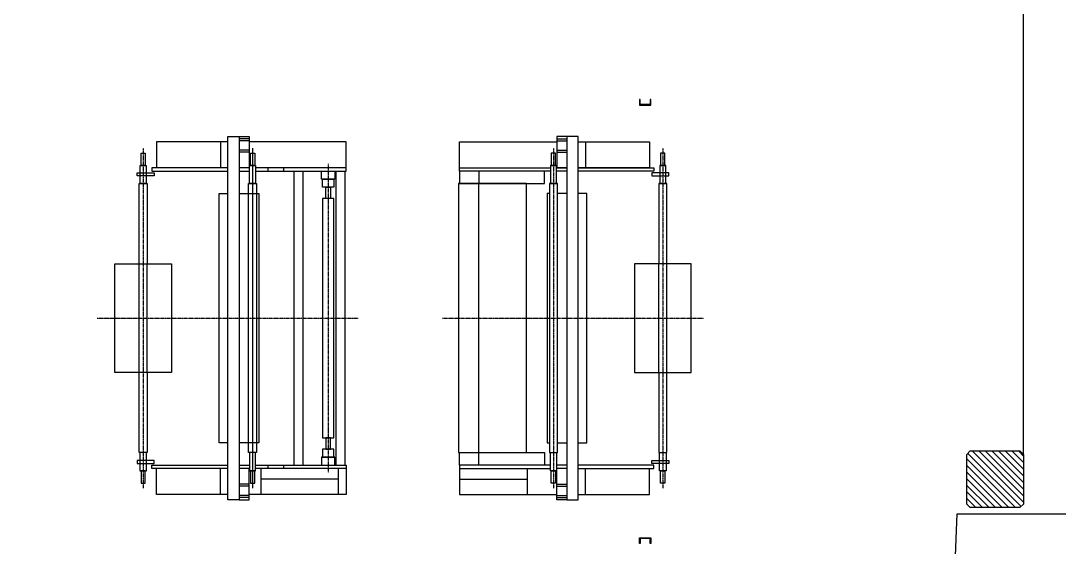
# Model space of a CAD drawing. Header units: millimetres. Extents: x -107 to 237943, y 136 to 168336.
# Drawn here: x 67415 to 76579, y 86489 to 91138 of the extents above; entities that cross this region are included whole.
import ezdxf

# ---------------------------------------------------------------- set-up
doc = ezdxf.new("R2010")
doc.units = ezdxf.units.MM
doc.linetypes.add('CENTER2', pattern=[28.575, 19.05, -3.175, 3.175, -3.175])
doc.linetypes.add('HIDDEN2', pattern=[4.7625, 3.175, -1.5875])
for name, color, linetype in [('edificios', 7, 'Continuous'), ('estructura metálica', 7, 'Continuous'), ('maquinaria', 7, 'Continuous')]:
    doc.layers.add(name, color=color, linetype=linetype)
doc.layers.add('Línea Hidrante', color=1, linetype='Continuous', lineweight=60)

# ---------------------------------------------------------------- blocks, each defined once
blk = doc.blocks.new('reb-13')
at = {"layer": 'maquinaria'}
for p, q in [((-3739.9, 1603.5), (-3649.9, 1603.5)), ((-3649.9, 1583.5), (-3739.9, 1583.5)), ((-3649.9, 1565.5), (-3739.9, 1565.5)), ((-3649.9, 1603.5), (-3649.9, 1327.5)), ((-845.9, 1603.5), (-935.9, 1603.5)), ((-935.9, 1603.5), (-935.9, 1327.5)), ((-935.9, 1583.5), (-845.9, 1583.5)), ((-935.9, 1565.5), (-845.9, 1565.5)), ((-3902.9, 1557.5), (-3902.9, 1327.5)), ((-3649.9, 1483.5), (-3739.9, 1483.5)), ((-935.9, 1483.5), (-845.9, 1483.5)), ((-682.9, 1557.5), (-682.9, 1327.5)), ((-3649.9, 1465.5), (-3739.9, 1465.5)), ((-935.9, 1465.5), (-845.9, 1465.5)), ((-3482.9, 1297.5), (-3482.9, 1327.5)), ((-3342.9, 1297.5), (-3342.9, 1327.5)), ((-3252.9, -1297.5), (-3252.9, 1297.5)), ((-3172.9, -1297.5), (-3172.9, 1297.5)), ((-2882.9, -1297.5), (-2882.9, 1297.5)), ((-2802.9, -1297.5), (-2802.9, 1297.5)), ((-1792.9, 1297.5), (-1792.9, 1187.5)), ((-1622.9, 1297.5), (-1622.9, 1187.5)), ((-1042.9, 1187.5), (-1042.9, 1297.5)), ((-1792.9, 1187.5), (-1042.9, 1187.5)), ((-1792.9, -1297.5), (-1792.9, -1187.5)), ((-1792.9, -1187.5), (-1042.9, -1187.5)), ((-1622.9, -1297.5), (-1622.9, -1187.5)), ((-1042.9, -1187.5), (-1042.9, -1297.5)), ((-3902.9, -1557.5), (-3902.9, -1327.5)), ((-3649.9, -1603.5), (-3649.9, -1327.5)), ((-3542.9, -1557.5), (-3542.9, -1327.5)), ((-3482.9, -1327.5), (-3482.9, -1297.5)), ((-3342.9, -1327.5), (-3342.9, -1297.5)), ((-2862.9, -1557.5), (-2862.9, -1327.5)), ((-1192.9, -1557.5), (-1192.9, -1327.5)), ((-935.9, -1603.5), (-935.9, -1327.5)), ((-682.9, -1557.5), (-682.9, -1327.5)), ((-3649.9, -1465.5), (-3739.9, -1465.5)), ((-2862.9, -1420.2), (-3542.9, -1420.2)), ((-1792.9, -1420.2), (-1192.9, -1420.2)), ((-935.9, -1465.5), (-845.9, -1465.5)), ((-3649.9, -1483.5), (-3739.9, -1483.5)), ((-935.9, -1483.5), (-845.9, -1483.5)), ((-3649.9, -1565.5), (-3739.9, -1565.5)), ((-3649.9, -1583.5), (-3739.9, -1583.5)), ((-3739.9, -1603.5), (-3649.9, -1603.5)), ((-935.9, -1565.5), (-845.9, -1565.5)), ((-935.9, -1583.5), (-845.9, -1583.5)), ((-845.9, -1603.5), (-935.9, -1603.5))]:
    blk.add_line(p, q, dxfattribs=at)
at = {"layer": 'maquinaria', "linetype": 'CENTER2', "ltscale": 0.05}
for p, q in [((-4585.7, 1500.2), (-4585.7, -1500.2)), ((-965, 1500.2), (-965, -1500.2)), ((0, 1500.2), (0, -1500.2)), ((-2952.9, 1363.3), (-2952.9, -1363.3)), ((-4992.7, 0), (-2687, 0)), ((-1943.9, 0), (361.8, 0))]:
    blk.add_line(p, q, dxfattribs=at)
at = {"layer": 'maquinaria', "linetype": 'CENTER2', "ltscale": 0.2}
blk.add_line((-3620.7, 1500.2), (-3620.7, -1500.2), dxfattribs=at)
at = {"layer": 'maquinaria', "color": 40}
blk.add_line((-1622.9, -1187.5), (-1622.9, 1187.5), dxfattribs=at)
at = {"layer": 'maquinaria', "linetype": 'HIDDEN2'}
for p, q in [((-4620.7, -480), (-4620.7, 480)), ((-4550.7, -480), (-4550.7, 480)), ((-35, -480), (-35, 480)), ((35, -480), (35, 480))]:
    blk.add_line(p, q, dxfattribs=at)
at = {"layer": 'maquinaria'}
for points in [[(-3839.9, 1603.5), (-3739.9, 1603.5), (-3739.9, -1603.5), (-3839.9, -1603.5)], [(-745.9, 1603.5), (-845.9, 1603.5), (-845.9, -1603.5), (-745.9, -1603.5)], [(-4604.7, 1457.5), (-4566.7, 1457.5), (-4566.7, 1347.5), (-4604.7, 1347.5)], [(-3639.7, 1457.5), (-3601.7, 1457.5), (-3601.7, 1347.5), (-3639.7, 1347.5)], [(-946, 1457.5), (-984, 1457.5), (-984, 1347.5), (-946, 1347.5)], [(19, 1457.5), (-19, 1457.5), (-19, 1347.5), (19, 1347.5)], [(-4612.7, 1347.5), (-4558.7, 1347.5), (-4558.7, 1187.5), (-4612.7, 1187.5)], [(-3647.7, 1347.5), (-3593.7, 1347.5), (-3593.7, 1187.5), (-3647.7, 1187.5)], [(-2892.9, 1227.5), (-3012.9, 1227.5), (-3012.9, 1297.5), (-2892.9, 1297.5)], [(-938, 1347.5), (-992, 1347.5), (-992, 1187.5), (-938, 1187.5)], [(27, 1347.5), (-27, 1347.5), (-27, 1187.5), (27, 1187.5)], [(-4637.9, 1282.5), (-4487.9, 1282.5), (-4487.9, 1257.5), (-4637.9, 1257.5)], [(-2902.9, 1157.5), (-3002.9, 1157.5), (-3002.9, 1227.5), (-2902.9, 1227.5)], [(52.1, 1282.5), (-97.9, 1282.5), (-97.9, 1257.5), (52.1, 1257.5)], [(-3655.7, 1187.5), (-3585.7, 1187.5), (-3585.7, -1187.5), (-3655.7, -1187.5)], [(-2932.9, 1057.5), (-2972.9, 1057.5), (-2972.9, 1157.5), (-2932.9, 1157.5)], [(-930, 1187.5), (-1000, 1187.5), (-1000, -1187.5), (-930, -1187.5)], [(-2902.9, 1057.5), (-3002.9, 1057.5), (-3002.9, -1057.5), (-2902.9, -1057.5)], [(-2932.9, -1057.5), (-2972.9, -1057.5), (-2972.9, -1157.5), (-2932.9, -1157.5)], [(-4615.7, -1347.5), (-4555.7, -1347.5), (-4555.7, -1187.5), (-4615.7, -1187.5)], [(-3647.7, -1347.5), (-3593.7, -1347.5), (-3593.7, -1187.5), (-3647.7, -1187.5)], [(-2902.9, -1157.5), (-3002.9, -1157.5), (-3002.9, -1227.5), (-2902.9, -1227.5)], [(-938, -1347.5), (-992, -1347.5), (-992, -1187.5), (-938, -1187.5)], [(30, -1347.5), (-30, -1347.5), (-30, -1187.5), (30, -1187.5)], [(-4637.9, -1282.5), (-4487.9, -1282.5), (-4487.9, -1257.5), (-4637.9, -1257.5)], [(-2892.9, -1227.5), (-3012.9, -1227.5), (-3012.9, -1297.5), (-2892.9, -1297.5)], [(52.1, -1282.5), (-97.9, -1282.5), (-97.9, -1257.5), (52.1, -1257.5)], [(-4604.7, -1457.5), (-4566.7, -1457.5), (-4566.7, -1347.5), (-4604.7, -1347.5)], [(-3639.7, -1457.5), (-3601.7, -1457.5), (-3601.7, -1347.5), (-3639.7, -1347.5)], [(-946, -1457.5), (-984, -1457.5), (-984, -1347.5), (-946, -1347.5)], [(19, -1457.5), (-19, -1457.5), (-19, -1347.5), (19, -1347.5)]]:
    blk.add_lwpolyline(points, close=True, dxfattribs=at)
for points in [[(-3839.9, 1557.5), (-4467.9, 1557.5), (-4467.9, 1327.5)], [(-2792.9, 1327.5), (-2792.9, 1557.5), (-3649.9, 1557.5)], [(-1792.9, 1327.5), (-1792.9, 1557.5), (-935.9, 1557.5)], [(-745.9, 1557.5), (-117.9, 1557.5), (-117.9, 1327.5), (-745.9, 1327.5)], [(-3839.9, 1327.5), (-4507.9, 1327.5), (-4507.9, 1297.5), (-3839.9, 1297.5)], [(-3647.7, 1327.5), (-3739.9, 1327.5)], [(-3739.9, 1297.5), (-3647.7, 1297.5)], [(-3593.7, 1297.5), (-2792.9, 1297.5), (-2792.9, 1327.5), (-3593.7, 1327.5)], [(-992, 1297.5), (-1792.9, 1297.5), (-1792.9, 1327.5), (-992, 1327.5)], [(-938, 1327.5), (-845.9, 1327.5)], [(-845.9, 1327.5), (-938, 1327.5)], [(-845.9, 1297.5), (-938, 1297.5)], [(-745.9, 1327.5), (-77.9, 1327.5), (-77.9, 1297.5), (-745.9, 1297.5)], [(-4620.7, 480), (-4620.7, 1187.5), (-4550.7, 1187.5), (-4550.7, 480)], [(-3839.9, -1100), (-3914.9, -1100), (-3914.9, 1100), (-3839.9, 1100)], [(-3739.9, 1100), (-3564.9, 1100), (-3564.9, -1100), (-3739.9, -1100)], [(-1000, 1100), (-1020.9, 1100), (-1020.9, -1100), (-1000, -1100)], [(-845.9, 1100), (-930, 1100)], [(-745.9, -1100), (-670.9, -1100), (-670.9, 1100), (-745.9, 1100)], [(35, 480), (35, 1187.5), (-35, 1187.5), (-35, 480)], [(-4550.7, -480), (-4550.7, -1187.5), (-4620.7, -1187.5), (-4620.7, -480)], [(-35, -480), (-35, -1187.5), (35, -1187.5), (35, -480)], [(-930, -1100), (-845.9, -1100)], [(-3839.9, -1327.5), (-4507.9, -1327.5), (-4507.9, -1297.5), (-3839.9, -1297.5)], [(-3839.9, -1557.5), (-4467.9, -1557.5), (-4467.9, -1327.5)], [(-3739.9, -1297.5), (-3647.7, -1297.5)], [(-3647.7, -1327.5), (-3739.9, -1327.5)], [(-2792.9, -1327.5), (-2792.9, -1557.5), (-3649.9, -1557.5)], [(-3593.7, -1297.5), (-2792.9, -1297.5), (-2792.9, -1327.5), (-3593.7, -1327.5)], [(-995.9, -1297.5), (-1792.9, -1297.5), (-1792.9, -1327.5), (-995.9, -1327.5)], [(-1792.9, -1327.5), (-1792.9, -1557.5), (-935.9, -1557.5)], [(-845.9, -1297.5), (-935.9, -1297.5)], [(-845.9, -1327.5), (-935.9, -1327.5)], [(-745.9, -1327.5), (-77.9, -1327.5), (-77.9, -1297.5), (-745.9, -1297.5)], [(-745.9, -1557.5), (-117.9, -1557.5), (-117.9, -1327.5)]]:
    blk.add_lwpolyline(points, dxfattribs=at)
at = {"layer": 'maquinaria', "color": 40}
blk.add_lwpolyline([(-1202.9, 1187.5), (-1802.9, 1187.5), (-1802.9, -1187.5), (-1202.9, -1187.5)], close=True, dxfattribs=at)
at = {"layer": 'maquinaria', "color": 4}
for points in [[(-4835.7, 480), (-4335.7, 480), (-4335.7, -480), (-4835.7, -480)], [(250, 480), (-250, 480), (-250, -480), (250, -480)]]:
    blk.add_lwpolyline(points, close=True, dxfattribs=at)

msp = doc.modelspace()

# ---------------------------------------------------------------- hatches: boundary and pattern name
at = {"layer": 'edificios'}
h = msp.add_hatch(dxfattribs=at)
h.set_pattern_fill('ANSI31', color=1, scale=13, angle=270)
h.paths.add_polyline_path([(105842.7, 105399.1), (105812.7, 105429.1), (105812.7, 105869.1), (105842.7, 105899.1), (106282.7, 105899.1), (106312.7, 105869.1), (106312.7, 105429.1), (106282.7, 105399.1)])
h.paths.add_polyline_path([(91332.7, 105399.1), (91362.7, 105429.1), (91362.7, 105869.1), (91332.7, 105899.1), (90892.7, 105899.1), (90862.7, 105869.1), (90862.7, 105429.1), (90892.7, 105399.1)])
h.paths.add_polyline_path([(75792.7, 105399.1), (75762.7, 105429.1), (75762.7, 105869.1), (75792.7, 105899.1), (76232.7, 105899.1), (76262.7, 105869.1), (76262.7, 105429.1), (76232.7, 105399.1)])
h.paths.add_polyline_path([(75792.7, 86839.1), (75762.7, 86869.1), (75762.7, 87309.1), (75792.7, 87339.1), (76232.7, 87339.1), (76262.7, 87309.1), (76262.7, 86869.1), (76232.7, 86839.1)])

# ---------------------------------------------------------------- linework, layer by layer
msp.add_line((76262.7, 87309.1), (76262.7, 96117.3), dxfattribs=at)
at = {"layer": 'edificios', "color": 1}
msp.add_lwpolyline([(75792.7, 86839.1), (75762.7, 86869.1), (75762.7, 87309.1), (75792.7, 87339.1), (76232.7, 87339.1), (76262.7, 87309.1), (76262.7, 86869.1), (76232.7, 86839.1)], close=True, dxfattribs=at)
at = {"layer": 'estructura metálica', "color": 5}
for points in [[(72969.7, 90441.9), (72969.7, 90397.9), (72881.7, 90397.9), (72881.7, 90441.9), (72875.7, 90441.9), (72875.7, 90391.9), (72975.7, 90391.9), (72975.7, 90441.9)], [(72969.7, 86521.9), (72969.7, 86565.9), (72881.7, 86565.9), (72881.7, 86521.9), (72875.7, 86521.9), (72875.7, 86571.9), (72975.7, 86571.9), (72975.7, 86521.9)]]:
    msp.add_lwpolyline(points, close=True, dxfattribs=at)
at = {"layer": 'Línea Hidrante', "lineweight": -2}
msp.add_lwpolyline([(58948.9, 114969.6), (58948.7, 85035.3), (75616.8, 85226.5), (75678.6, 86785), (90773.3, 86785)], dxfattribs=at)

# ---------------------------------------------------------------- block references
at = {"layer": 'maquinaria'}
msp.add_blockref('reb-13', (73080.6, 88511.9), dxfattribs=at)

doc.saveas('drawing.dxf')
